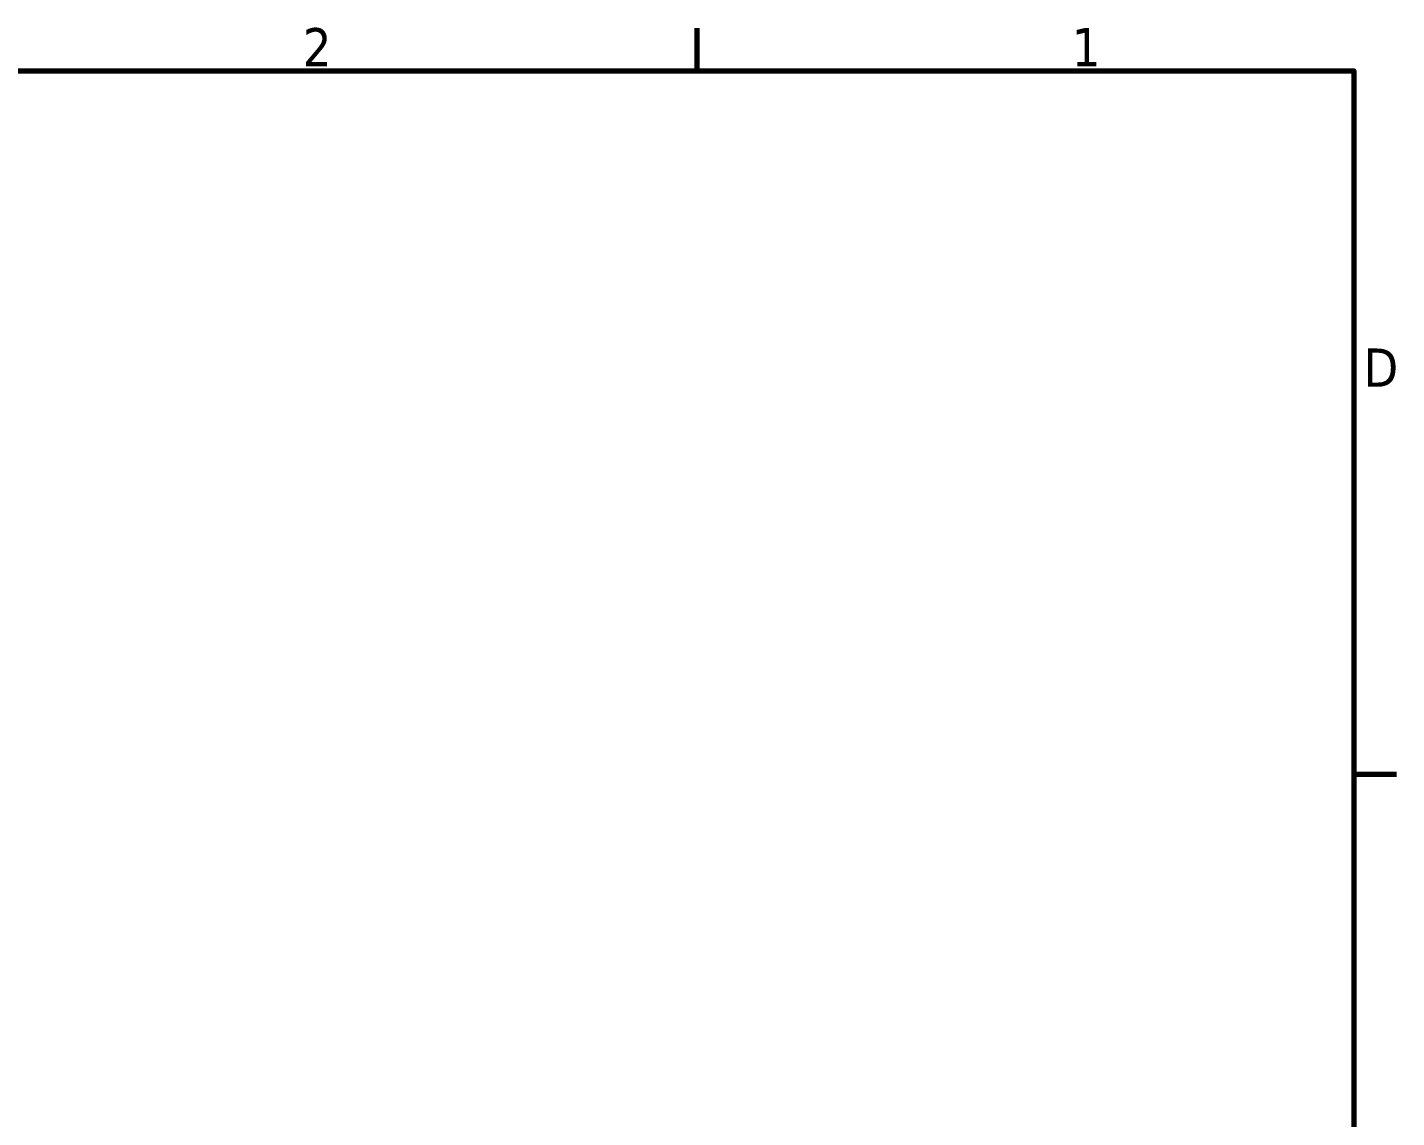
# Model space of a CAD drawing. Header units: millimetres. Extents: x 0 to 8400, y 0 to 5940.
# Drawn here: x 5776 to 8278, y 3827 to 5819 of the extents above; entities that cross this region are included whole.
import ezdxf

# ---------------------------------------------------------------- set-up
doc = ezdxf.new("R2010")
doc.units = ezdxf.units.MM
doc.header["$LTSCALE"] = 20
doc.layers.add('圖框 (ISO)', color=7, linetype='Continuous', lineweight=70)
doc.styles.add('註記文字 (ISO)', font='tahoma.ttf')

# ---------------------------------------------------------------- blocks, each defined once
blk = doc.blocks.new('圖框 預設圖框')
at = {"layer": '圖框 (ISO)'}
for p, q in [((350, 287), (350, 290.9)), ((410, 222.75), (413.9, 222.75))]:
    blk.add_line(p, q, dxfattribs=at)
at = {"layer": '圖框 (ISO)', "flags": 128}
blk.add_lwpolyline([(10, 10), (10, 287), (410, 287), (410, 10), (10, 10)], dxfattribs=at)
at = {"layer": '圖框 (ISO)', "char_height": 3.5, "attachment_point": 7, "style": '註記文字 (ISO)'}
for s, insert in [('2', (313.94, 287.4)), ('1', (384.21, 287.4)), ('D', (410.87, 258.13))]:
    blk.add_mtext(s, dxfattribs=dict(at, insert=insert))

msp = doc.modelspace()

# ---------------------------------------------------------------- block references
at = {"xscale": 20, "yscale": 20, "zscale": 20}
msp.add_blockref('圖框 預設圖框', (0, 0), dxfattribs=at)

doc.saveas('drawing.dxf')
